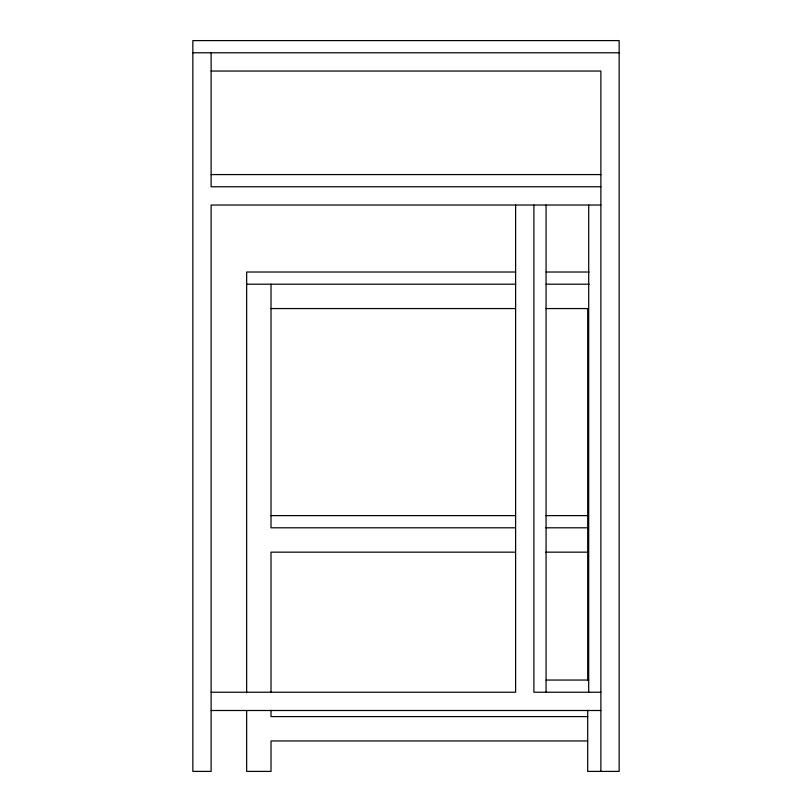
<?xml version="1.0" encoding="UTF-8"?>
<svg xmlns="http://www.w3.org/2000/svg" width="812" height="812" viewBox="0 0 812 812"><rect width="100%" height="100%" fill="white"/><g stroke="black" fill="none" stroke-linecap="round" stroke-linejoin="round"><path stroke-width="1.22" d="M192.85 52.78L619.15 52.78M211.12 71.05L600.88 71.05L600.88 771.4M211.12 174.58L600.88 174.58M600.88 186.76L211.12 186.76L211.12 52.78M600.88 205.03L211.12 205.03L211.12 771.4L192.85 771.4L192.85 40.6L619.15 40.6L619.15 771.4L587.695 771.4L587.695 710.267M515.63 272.02L246.655 272.02L246.655 692.829M546.08 272.02L589.218 272.02M246.655 284.2L515.701 284.2M546.08 284.2L589.228 284.2M271.015 308.56L515.488 308.56M545.887 308.56L587.695 308.56L587.695 679.908M271.015 515.62L515.488 515.62M545.887 515.62L587.695 515.62M515.488 527.8L271.015 527.8L271.015 284.2M545.887 527.8L587.695 527.8M515.488 552.16L271.015 552.16L271.015 692.555M545.887 552.16L587.695 552.16M546.07 680.05L588.7 680.05M211.12 692.23L515.62 692.23L515.62 205.03M600.88 692.23L533.89 692.23L533.89 205.03M211.12 710.5L600.88 710.5M587.695 716.59L271.015 716.59L271.015 710.267M587.695 740.95L271.015 740.95L271.015 771.4L246.655 771.4L246.655 710.5M588.7 205.03L588.7 692.23M546.07 205.03L546.07 692.23"/></g></svg>
